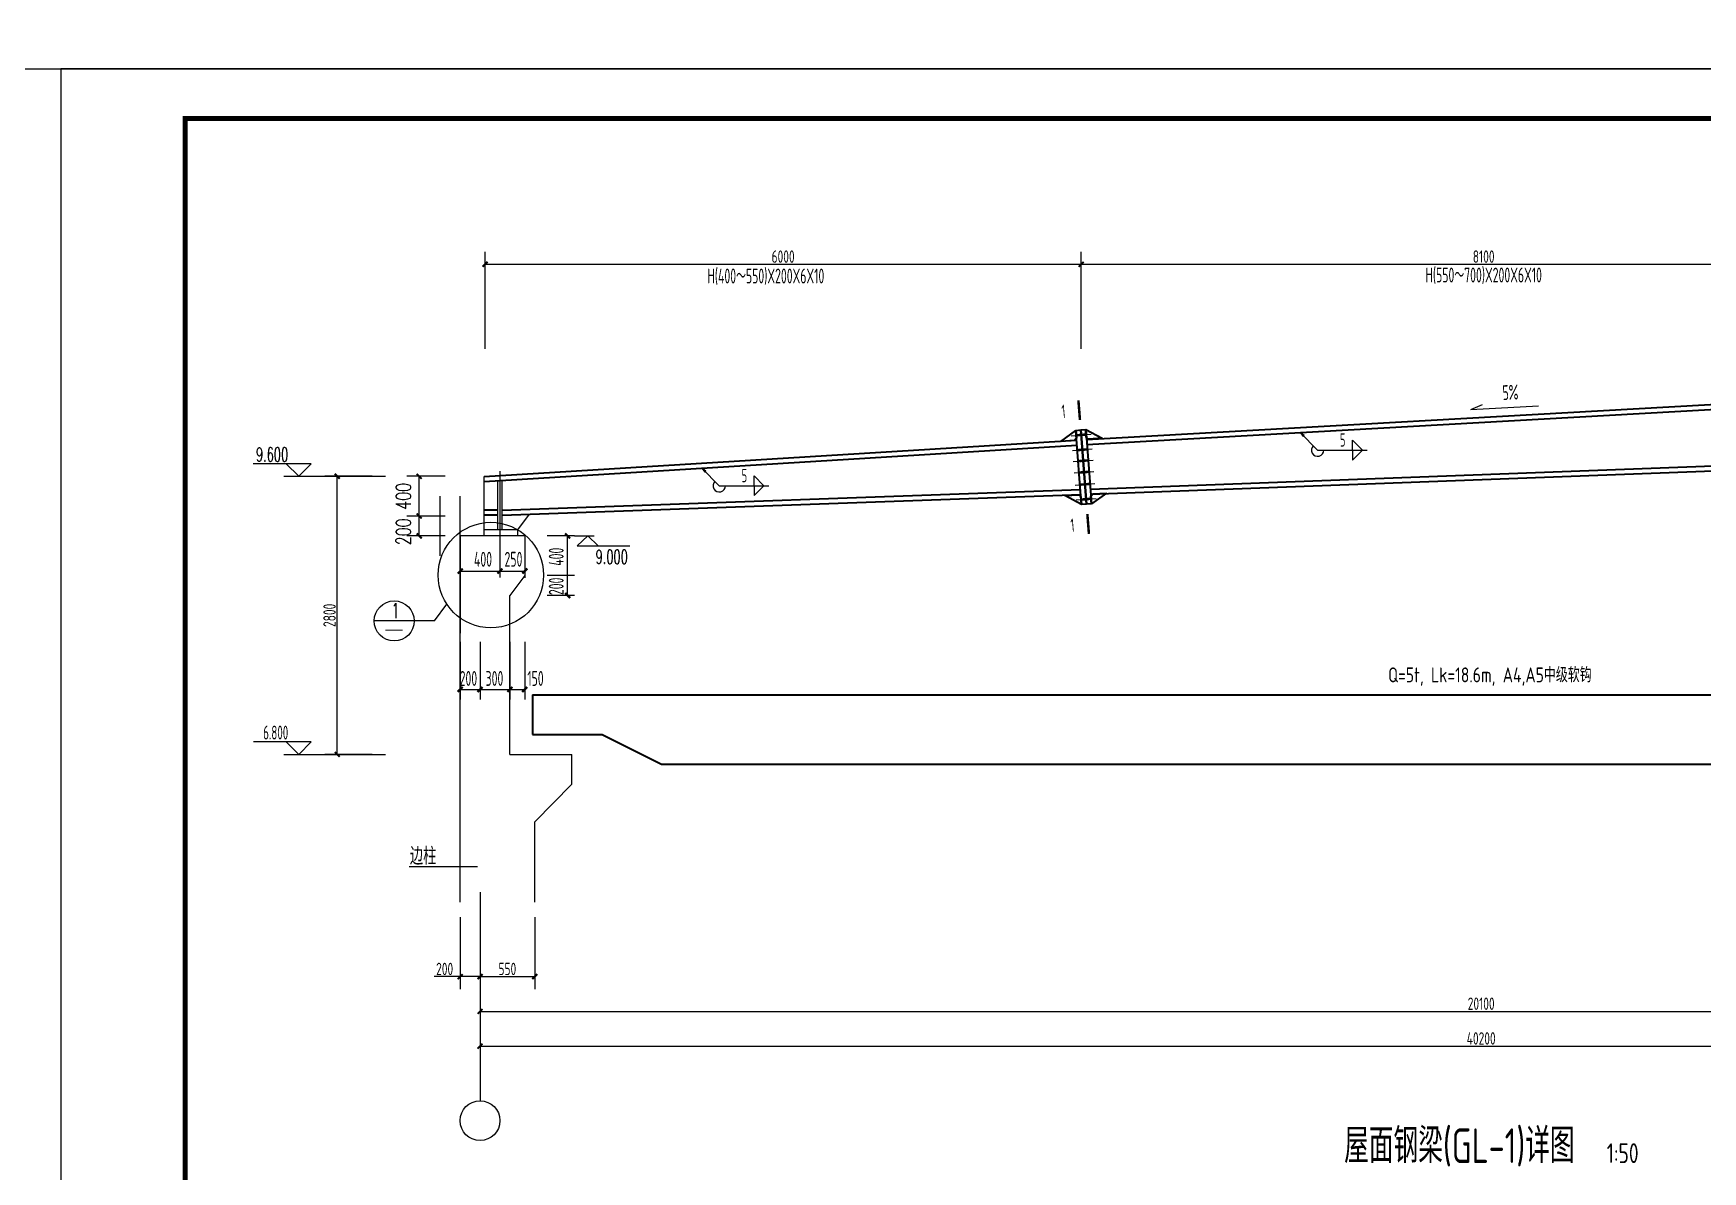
# Model space of a CAD drawing. Extents: x 2025205 to 2402328, y -557483 to 329036.
# Drawn here: x 2088023 to 2121620, y -279555 to -256634 of the extents above; entities that cross this region are included whole.
import ezdxf
from ezdxf.enums import TextEntityAlignment as Align

# ---------------------------------------------------------------- set-up
doc = ezdxf.new("R2010")
doc.units = 0
doc.header["$LTSCALE"] = 1500
doc.header["$MEASUREMENT"] = 0
doc.linetypes.add('6', pattern=[0, 0, 0, 0, 0])
for name, color, linetype in [('10', 7, 'Continuous'), ('11', 3, 'Continuous'), ('111', 253, '6'), ('3', 4, 'Continuous'), ('46', 7, 'Continuous'), ('PUB_TITLE', 4, 'Continuous'), ('尺寸标注', 253, 'Continuous'), ('焊缝标注', 253, 'Continuous')]:
    doc.layers.add(name, color=color, linetype=linetype)
for name, color, linetype, lineweight in [('112', 9, 'Continuous', 18), ('114', 2, 'Continuous', 18), ('14', 2, 'Continuous', 35), ('字符串标注', 9, 'Continuous', 18), ('查找字符', 1, 'ByLayer', 18), ('楼层标高', 9, 'Continuous', 18)]:
    doc.layers.add(name, color=color, linetype=linetype, lineweight=lineweight)
doc.layers.add('2', color=7, linetype='Continuous', lineweight=35, true_color=0x555555)
doc.styles.add('_SIMPLEX', font='SIMPLEX.shx', dxfattribs={"width": 0.8, "bigfont": 'tssdchn.shx'})
doc.styles.add('_TCH_DIM_T3', font='SIMPLEX.shx', dxfattribs={"width": 0.705882, "bigfont": 'GBCBIG.shx'})
doc.styles.add('DIM_FONT', font='SIMPLEX.shx', dxfattribs={"width": 0.8})
doc.styles.add('FromPkpm', font='Pkpmeng', dxfattribs={"width": 0.7, "bigfont": 'hztxt'})
doc.styles.get("Standard").update_dxf_attribs({"font": 'TSSDENG', "width": 0.7, "bigfont": 'TSSDCHN'})
doc.styles.add('TSSD_DIMENSION', font='tssdeng.shx', dxfattribs={"width": 0.8, "bigfont": 'tssdchn.shx'})
doc.dimstyles.new('_TCH_ARCH&&100', dxfattribs={"dimtxt": 297.5, "dimasz": 100, "dimexe": 250, "dimexo": 300, "dimgap": 100, "dimtad": 1, "dimdec": 0, "dimzin": 0, "dimdsep": 46, "dimtxsty": '_TCH_DIM_T3', "dimblk": 'ARCHTICK', "dimcen": 0.09, "dimclrt": 7, "dimazin": 2, "dimtfac": 1, "dimtdec": 0, "dimtix": 1, "dimtmove": 2, "dimatfit": 3, "dimfxl": 1, "dimtolj": 1, "dimtzin": 0, "dimarcsym": 0})
doc.dimstyles.new('Pkpm_1.00', dxfattribs={"dimtxt": 250, "dimasz": 100, "dimexe": 250, "dimexo": 0.0625, "dimgap": 30, "dimtad": 1, "dimdec": 0, "dimrnd": 5, "dimzin": 0, "dimdsep": 46, "dimtxsty": 'FromPkpm', "dimblk1": 'ARCHTICK', "dimblk2": 'ARCHTICK', "dimsah": 1, "dimcen": 0.09, "dimadec": 0, "dimazin": 0, "dimtfac": 1, "dimtdec": 0, "dimtix": 1, "dimtmove": 2, "dimatfit": 1, "dimfxl": 1, "dimtolj": 1, "dimtzin": 0, "dimarcsym": 0})

# ---------------------------------------------------------------- blocks, each defined once
blk = doc.blocks.new('_ArchTick')
at = {"color": 0, "linetype": 'ByBlock', "const_width": 0.4}
blk.add_lwpolyline([(-0.5, -0.5), (0.5, 0.5)], dxfattribs=at)
blk = doc.blocks.new('*D130')
at = {"layer": 'Defpoints', "color": 0, "linetype": 'Continuous', "transparency": 16777216}
for p in [(2096613, -274128), (2097013, -274128), (2097013, -275628)]:
    blk.add_point(p, dxfattribs=at)
at = {"layer": '尺寸标注', "color": 0, "linetype": 'Continuous', "lineweight": -2, "transparency": 16777216}
for p, q in [((2096613, -274428), (2096613, -275878)), ((2097013, -274428), (2097013, -275878)), ((2096613, -275628), (2096090, -275628)), ((2097013, -275628), (2096613, -275628))]:
    blk.add_line(p, q, dxfattribs=at)
at = {"layer": '尺寸标注', "color": 0, "linetype": 'Continuous', "lineweight": -2, "transparency": 16777216, "xscale": 100, "yscale": 100, "zscale": 100, "rotation": 180}
blk.add_blockref('_ArchTick', (2096613, -275628), dxfattribs=at)
at = {"layer": '尺寸标注', "color": 0, "linetype": 'Continuous', "lineweight": -2, "transparency": 16777216, "xscale": 100, "yscale": 100, "zscale": 100}
blk.add_blockref('_ArchTick', (2097013, -275628), dxfattribs=at)
at = {"layer": '尺寸标注', "color": 0, "linetype": 'Continuous', "lineweight": 18, "transparency": 16777216, "insert": (2096301, -275473), "char_height": 250, "attachment_point": 5, "style": 'FromPkpm'}
blk.add_mtext('\\A1;200', dxfattribs=at)
blk = doc.blocks.new('*D131')
at = {"layer": 'Defpoints', "color": 0, "linetype": 'Continuous', "transparency": 16777216}
for p in [(2097013, -274128), (2098113, -274128), (2098113, -275628)]:
    blk.add_point(p, dxfattribs=at)
at = {"layer": '尺寸标注', "color": 0, "linetype": 'Continuous', "lineweight": -2, "transparency": 16777216}
for p, q in [((2097013, -274428), (2097013, -275878)), ((2098113, -274428), (2098113, -275878)), ((2097013, -275628), (2098113, -275628))]:
    blk.add_line(p, q, dxfattribs=at)
at = {"layer": '尺寸标注', "color": 0, "linetype": 'Continuous', "lineweight": -2, "transparency": 16777216, "xscale": 100, "yscale": 100, "zscale": 100, "rotation": 180}
blk.add_blockref('_ArchTick', (2097013, -275628), dxfattribs=at)
at = {"layer": '尺寸标注', "color": 0, "linetype": 'Continuous', "lineweight": -2, "transparency": 16777216, "xscale": 100, "yscale": 100, "zscale": 100}
blk.add_blockref('_ArchTick', (2098113, -275628), dxfattribs=at)
at = {"layer": '尺寸标注', "color": 0, "linetype": 'Continuous', "lineweight": 18, "transparency": 16777216, "insert": (2097563, -275473), "char_height": 250, "attachment_point": 5, "style": 'FromPkpm'}
blk.add_mtext('\\A1;550', dxfattribs=at)
blk = doc.blocks.new('*D134')
at = {"layer": 'Defpoints', "color": 0, "linetype": 'Continuous', "transparency": 16777216}
for p in [(2097013, -274128), (2137313, -274128), (2137313, -276328)]:
    blk.add_point(p, dxfattribs=at)
at = {"layer": '尺寸标注', "color": 0, "linetype": 'Continuous', "lineweight": -2, "transparency": 16777216}
for p, q in [((2097013, -274428), (2097013, -276578)), ((2137313, -274428), (2137313, -276578)), ((2097013, -276328), (2137313, -276328))]:
    blk.add_line(p, q, dxfattribs=at)
at = {"layer": '尺寸标注', "color": 0, "linetype": 'Continuous', "lineweight": -2, "transparency": 16777216, "xscale": 100, "yscale": 100, "zscale": 100, "rotation": 180}
blk.add_blockref('_ArchTick', (2097013, -276328), dxfattribs=at)
at = {"layer": '尺寸标注', "color": 0, "linetype": 'Continuous', "lineweight": -2, "transparency": 16777216, "xscale": 100, "yscale": 100, "zscale": 100}
blk.add_blockref('_ArchTick', (2137313, -276328), dxfattribs=at)
at = {"layer": '尺寸标注', "color": 0, "linetype": 'Continuous', "lineweight": 18, "transparency": 16777216, "insert": (2117163, -276173), "char_height": 250, "attachment_point": 5, "style": 'FromPkpm'}
blk.add_mtext('\\A1;20100', dxfattribs=at)
blk = doc.blocks.new('*D135')
at = {"layer": 'Defpoints', "color": 0, "linetype": 'Continuous', "transparency": 16777216}
for p in [(2097013, -274128), (2137313, -274128), (2137313, -277028)]:
    blk.add_point(p, dxfattribs=at)
at = {"layer": '尺寸标注', "color": 0, "linetype": 'Continuous', "lineweight": -2, "transparency": 16777216}
for p, q in [((2097013, -274428), (2097013, -277278)), ((2137313, -274428), (2137313, -277278)), ((2097013, -277028), (2137313, -277028))]:
    blk.add_line(p, q, dxfattribs=at)
at = {"layer": '尺寸标注', "color": 0, "linetype": 'Continuous', "lineweight": -2, "transparency": 16777216, "xscale": 100, "yscale": 100, "zscale": 100, "rotation": 180}
blk.add_blockref('_ArchTick', (2097013, -277028), dxfattribs=at)
at = {"layer": '尺寸标注', "color": 0, "linetype": 'Continuous', "lineweight": -2, "transparency": 16777216, "xscale": 100, "yscale": 100, "zscale": 100}
blk.add_blockref('_ArchTick', (2137313, -277028), dxfattribs=at)
at = {"layer": '尺寸标注', "color": 0, "linetype": 'Continuous', "lineweight": 18, "transparency": 16777216, "insert": (2117163, -276873), "char_height": 250, "attachment_point": 5, "style": 'FromPkpm'}
blk.add_mtext('\\A1;40200', dxfattribs=at)
blk = doc.blocks.new('*D136')
at = {"layer": 'Defpoints', "color": 0, "linetype": 'Continuous', "transparency": 16777216}
for p in [(2094139, -265553), (2096839, -265553), (2096839, -271153)]:
    blk.add_point(p, dxfattribs=at)
at = {"layer": '尺寸标注', "color": 0, "linetype": 'Continuous', "lineweight": -2, "transparency": 16777216}
for p, q in [((2094839, -265553), (2093889, -265553)), ((2094139, -271153), (2094139, -265553)), ((2094839, -271153), (2093889, -271153))]:
    blk.add_line(p, q, dxfattribs=at)
at = {"layer": '尺寸标注', "color": 0, "linetype": 'Continuous', "lineweight": -2, "transparency": 16777216, "xscale": 100, "yscale": 100, "zscale": 100}
for p, rotation in [((2094139, -265553), 90), ((2094139, -271153), 270)]:
    blk.add_blockref('_ArchTick', p, dxfattribs=dict(at, rotation=rotation))
at = {"layer": '尺寸标注', "color": 0, "linetype": 'Continuous', "lineweight": 18, "transparency": 16777216, "insert": (2093984, -268353), "char_height": 250, "attachment_point": 5, "rotation": 90, "style": 'FromPkpm'}
blk.add_mtext('\\A1;2800', dxfattribs=at)
blk = doc.blocks.new('*D137')
at = {"layer": 'Defpoints', "color": 0, "linetype": 'Continuous', "transparency": 16777216}
for p in [(2109113, -261284), (2097113, -263284), (2109113, -263284)]:
    blk.add_point(p, dxfattribs=at)
at = {"layer": '尺寸标注', "color": 0, "linetype": 'Continuous', "lineweight": -2, "transparency": 16777216}
for p, q in [((2097113, -262984), (2097113, -261034)), ((2109113, -262984), (2109113, -261034)), ((2097113, -261284), (2109113, -261284))]:
    blk.add_line(p, q, dxfattribs=at)
at = {"layer": '尺寸标注', "color": 0, "linetype": 'Continuous', "lineweight": -2, "transparency": 16777216, "xscale": 100, "yscale": 100, "zscale": 100, "rotation": 180}
blk.add_blockref('_ArchTick', (2097113, -261284), dxfattribs=at)
at = {"layer": '尺寸标注', "color": 0, "linetype": 'Continuous', "lineweight": -2, "transparency": 16777216, "xscale": 100, "yscale": 100, "zscale": 100}
blk.add_blockref('_ArchTick', (2109113, -261284), dxfattribs=at)
at = {"layer": '尺寸标注', "color": 0, "linetype": 'Continuous', "lineweight": 18, "transparency": 16777216, "insert": (2103113, -261129), "char_height": 250, "attachment_point": 5, "style": 'FromPkpm'}
blk.add_mtext('\\A1;6000', dxfattribs=at)
blk = doc.blocks.new('*D138')
at = {"layer": 'Defpoints', "color": 0, "linetype": 'Continuous', "transparency": 16777216}
for p in [(2125313, -261284), (2109113, -263284), (2125313, -263284)]:
    blk.add_point(p, dxfattribs=at)
at = {"layer": '尺寸标注', "color": 0, "linetype": 'Continuous', "lineweight": -2, "transparency": 16777216}
for p, q in [((2109113, -262984), (2109113, -261034)), ((2125313, -262984), (2125313, -261034)), ((2109113, -261284), (2125313, -261284))]:
    blk.add_line(p, q, dxfattribs=at)
at = {"layer": '尺寸标注', "color": 0, "linetype": 'Continuous', "lineweight": -2, "transparency": 16777216, "xscale": 100, "yscale": 100, "zscale": 100, "rotation": 180}
blk.add_blockref('_ArchTick', (2109113, -261284), dxfattribs=at)
at = {"layer": '尺寸标注', "color": 0, "linetype": 'Continuous', "lineweight": -2, "transparency": 16777216, "xscale": 100, "yscale": 100, "zscale": 100}
blk.add_blockref('_ArchTick', (2125313, -261284), dxfattribs=at)
at = {"layer": '尺寸标注', "color": 0, "linetype": 'Continuous', "lineweight": 18, "transparency": 16777216, "insert": (2117213, -261129), "char_height": 250, "attachment_point": 5, "style": 'FromPkpm'}
blk.add_mtext('\\A1;8100', dxfattribs=at)
blk = doc.blocks.new('*D167')
at = {"layer": 'Defpoints', "color": 0, "transparency": 16777216}
for p in [(2095788, -265553), (2096613, -265553), (2096613, -266353)]:
    blk.add_point(p, dxfattribs=at)
at = {"layer": '尺寸标注', "color": 0, "lineweight": -2, "transparency": 16777216}
for p, q in [((2096313, -265553), (2095538, -265553)), ((2095788, -266353), (2095788, -265553)), ((2096313, -266353), (2095538, -266353))]:
    blk.add_line(p, q, dxfattribs=at)
at = {"layer": '尺寸标注', "color": 0, "lineweight": -2, "transparency": 16777216, "xscale": 100, "yscale": 100, "zscale": 100}
for p, rotation in [((2095788, -265553), 90), ((2095788, -266353), 270)]:
    blk.add_blockref('_ArchTick', p, dxfattribs=dict(at, rotation=rotation))
at = {"layer": '尺寸标注', "color": 7, "transparency": 16777216, "insert": (2095470, -265956), "char_height": 297.5, "attachment_point": 5, "rotation": 90, "style": '_TCH_DIM_T3'}
blk.add_mtext('\\A1;400', dxfattribs=at)
blk = doc.blocks.new('*D168')
at = {"layer": 'Defpoints', "color": 0, "transparency": 16777216}
for p in [(2095788, -266353), (2096613, -266353), (2096613, -266753)]:
    blk.add_point(p, dxfattribs=at)
at = {"layer": '尺寸标注', "color": 0, "lineweight": -2, "transparency": 16777216}
for p, q in [((2096313, -266353), (2095538, -266353)), ((2095788, -266753), (2095788, -266353)), ((2096313, -266753), (2095538, -266753))]:
    blk.add_line(p, q, dxfattribs=at)
at = {"layer": '尺寸标注', "color": 0, "lineweight": -2, "transparency": 16777216, "xscale": 100, "yscale": 100, "zscale": 100}
for p, rotation in [((2095788, -266353), 90), ((2095788, -266753), 270)]:
    blk.add_blockref('_ArchTick', p, dxfattribs=dict(at, rotation=rotation))
at = {"layer": '尺寸标注', "color": 7, "transparency": 16777216, "insert": (2095470, -266671), "char_height": 297.5, "attachment_point": 5, "rotation": 90, "style": '_TCH_DIM_T3'}
blk.add_mtext('\\A1;200', dxfattribs=at)

msp = doc.modelspace()

# ---------------------------------------------------------------- hatches: boundary and pattern name
at = {"layer": '焊缝标注', "transparency": 33554687}
for points in [[(2113518.6, -264671.2), (2113578.5, -264752.7), (2113599.8, -264731.5)], [(2101475.4, -265388.4), (2101535.3, -265469.9), (2101556.5, -265448.8)]]:
    msp.add_hatch(color=256, dxfattribs=at).paths.add_polyline_path(points)

# ---------------------------------------------------------------- linework, layer by layer
at = {"color": 3, "lineweight": 35, "ltscale": 100}
for p, q in [((2109218.7, -264811.6), (2125215.2, -263916.7)), ((2109226.5, -264911.3), (2125222.3, -264016.5)), ((2097099.4, -265556.1), (2109019.3, -264827.3)), ((2097099.4, -265655.8), (2109027.1, -264927)), ((2109297.3, -265810.4), (2125306.4, -265211.6)), ((2109305.1, -265910.1), (2125313.4, -265311.4)), ((2097461.8, -266233.6), (2109097.6, -265821.6)), ((2097461.8, -266333.8), (2109105.4, -265921.3)), ((2097369.4, -266233.6), (2097099.4, -266233.6)), ((2097369.4, -266333), (2097099.4, -266333))]:
    msp.add_line(p, q, dxfattribs=at)
for p, q in [((2116955.6, -264210.3, -903.5), (2117187.6, -264109.3, -903.5)), ((2116955.6, -264210.3, -903.5), (2118314.6, -264133.3, -903.5)), ((2096097, -268465.8, -903.5), (2096343.3, -268125.6, -996.1)), ((2096097, -268465.8, -903.5), (2094882.2, -268465.8, -903.5))]:
    msp.add_line(p, q)
at = {"color": 2}
for p, q in [((2097099.4, -266753.3), (2097099.4, -265556.1)), ((2097369.4, -266633.2), (2097369.4, -265639.4)), ((2097461.8, -266633.2), (2097461.8, -265633.7)), ((2097771.4, -266633.2), (2098005.3, -266314.5)), ((2097771.4, -266633.2), (2097099.4, -266633.2)), ((2097771.4, -266753.3), (2097099.4, -266753.3)), ((2097771.4, -266753.3), (2097771.4, -266633.2))]:
    msp.add_line(p, q, dxfattribs=at)
at = {"const_width": 20.2, "elevation": -903.5}
msp.add_lwpolyline([(2095453.5, -268654.2), (2095107.2, -268654.2)], dxfattribs=at)
msp.add_circle((2097230.2, -267541.7, -1055.7), 1061.9)
at = {"layer": '10', "lineweight": 35, "ltscale": 100, "const_width": 50}
for points in [[(2109056.2, -264021.9), (2109087.6, -264420.7)], [(2109268, -266713), (2109236.6, -266314.2)]]:
    msp.add_lwpolyline(points, dxfattribs=at)
at = {"layer": '11', "color": 2}
for p, q in [((2096613, -274128.3), (2096613, -266753.3)), ((2097913.6, -266753.3), (2096613, -266753.3)), ((2096613, -266753.3), (2096613, -268710.7)), ((2097913.6, -266753.3), (2097913.6, -267552.9)), ((2097913.6, -267552.9), (2097613, -267952.9)), ((2097613, -271153.3), (2097613, -267952.9)), ((2097613, -271153.3), (2097613, -267952.9)), ((2097613, -271153.3), (2098113, -271153.3)), ((2097613, -271153.3), (2098863, -271153.3)), ((2098863, -271753.3), (2098863, -271153.3)), ((2098863, -271753.3), (2098113, -272510.1, -126.1)), ((2098113, -274128.3), (2098113, -272510.1)), ((2098113, -274128.3), (2098113, -272510.1))]:
    msp.add_line(p, q, dxfattribs=at)
at = {"layer": '111'}
msp.add_line((2097413.4, -265452.3), (2097413.4, -267588.8), dxfattribs=at)
at = {"layer": '111', "lineweight": 18, "ltscale": 100}
msp.add_line((2097013, -273926.4), (2097013, -278128.3), dxfattribs=at)
at = {"layer": '112', "lineweight": 18, "ltscale": 100}
msp.add_circle((2097013, -278528.3), 400, dxfattribs=at)
at = {"layer": '114', "lineweight": 18, "ltscale": 100}
for p, q in [((2108911.8, -264735.4), (2109310.5, -264704.1)), ((2108935.3, -265034.5), (2109334.1, -265003.1)), ((2108952.8, -265256.4), (2109351.5, -265225)), ((2108970.8, -265485.7), (2109369.6, -265454.3)), ((2108990, -265729.7), (2109388.8, -265698.3)), ((2109013.6, -266028.8), (2109412.3, -265997.4))]:
    msp.add_line(p, q, dxfattribs=at)
at = {"layer": '114', "color": 1, "lineweight": 70, "ltscale": 100, "const_width": 50}
for points in [[(2109011.5, -264727.6), (2109210.8, -264711.9)], [(2109035, -265026.7), (2109234.4, -265011)], [(2109052.5, -265248.5), (2109251.8, -265232.8)], [(2109070.5, -265477.9), (2109269.9, -265462.2)], [(2109089.7, -265721.9), (2109289.1, -265706.2)], [(2109113.3, -266021), (2109312.6, -266005.3)]]:
    msp.add_lwpolyline(points, dxfattribs=at)
at = {"layer": '14', "lineweight": 35, "ltscale": 100}
for p, q in [((2108700.4, -264853.9), (2109003.6, -264627.9)), ((2109003.6, -264627.9), (2109103.3, -264620.1)), ((2109121.3, -266122.7), (2109003.6, -264627.9)), ((2109003.6, -264627.9), (2109016.2, -264787.4)), ((2109103.3, -264620.1), (2109203, -264612.2)), ((2109103.3, -264620.1), (2109220.9, -266114.8)), ((2109220.9, -266114.8), (2109103.3, -264620.1)), ((2109203, -264612.2), (2109320.6, -266107)), ((2109215.5, -264771.7), (2109203, -264612.2)), ((2109203, -264612.2), (2109537.8, -264788)), ((2108979.4, -264830.6), (2108700.4, -264853.9)), ((2109016.2, -264787.4), (2108979.4, -264830.6)), ((2109258.6, -264808.6), (2109215.5, -264771.7)), ((2109537.8, -264788), (2109258.6, -264808.6)), ((2108785.9, -265939.9), (2109065.5, -265923.6)), ((2109121.1, -266120.7), (2108785.9, -265939.9)), ((2109065.5, -265923.6), (2109108.5, -265961.2)), ((2109108.5, -265961.2), (2109121.1, -266120.7)), ((2109308.3, -265950), (2109345.1, -265907.9)), ((2109320.8, -266109.5), (2109308.3, -265950)), ((2109624.7, -265892.4), (2109320.8, -266109.5)), ((2109345.1, -265907.9), (2109624.7, -265892.4)), ((2109220.9, -266114.8), (2109121.3, -266122.7)), ((2109320.6, -266107), (2109220.9, -266114.8))]:
    msp.add_line(p, q, dxfattribs=at)
at = {"layer": '2', "lineweight": 35, "ltscale": 100}
for p, q in [((2098068.1, -269951.7), (2136290.2, -269951.7)), ((2098068.1, -269951.7), (2098068.1, -270751.7)), ((2098068.1, -270751.7), (2099468.1, -270751.7)), ((2099468.1, -270751.7), (2100668.1, -271351.7)), ((2100668.1, -271351.7), (2133710.4, -271351.7))]:
    msp.add_line(p, q, dxfattribs=at)
at = {"layer": '3'}
msp.add_circle((2095285.4, -268465.8, -903.5), 403.2, dxfattribs=at)
at = {"layer": 'PUB_TITLE', "linetype": 'ByBlock'}
msp.add_lwpolyline([(2066227.3, -257346.5), (2177677.3, -257346.5), (2177677.3, -194346.5), (2066227.3, -194346.5)], close=True, dxfattribs=at)
at = {"layer": 'PUB_TITLE'}
msp.add_lwpolyline([(2088577.3, -299346.5), (2177677.3, -299346.5), (2177677.3, -257346.5), (2088577.3, -257346.5)], close=True, dxfattribs=at)
at = {"layer": 'PUB_TITLE', "const_width": 100}
msp.add_lwpolyline([(2091077.3, -298346.5), (2176677.3, -298346.5), (2176677.3, -258346.5), (2091077.3, -258346.5)], close=True, dxfattribs=at)
at = {"layer": '尺寸标注'}
for p, q in [((2098913, -266753.3), (2098361.5, -266753.3)), ((2098776.1, -267952.9), (2098776.1, -266753.3)), ((2098913, -266753.3), (2099307.1, -266753.3)), ((2099182, -266753.3), (2098970.9, -266956.4)), ((2099393.7, -266956.4), (2099182, -266753.3)), ((2096613, -266986), (2096613, -267599)), ((2097913.6, -266986), (2097913.6, -267599)), ((2098970.9, -266956.4), (2100025.9, -266956.4)), ((2096613, -267462.1), (2097913.6, -267462.1)), ((2098913, -267552.9), (2098361.5, -267552.9)), ((2098913, -267952.9), (2098361.5, -267952.9)), ((2096613, -268886.2), (2096613, -270046.2)), ((2097013.2, -268886.2), (2097013.2, -270046.2)), ((2097013.2, -268886.2), (2097013.2, -270046.2)), ((2097613, -268886.2), (2097613, -270046.2)), ((2097912.6, -268886.2), (2097912.6, -270046.2)), ((2096613, -269844.6), (2096814.6, -269844.6)), ((2096814.6, -269844.6), (2097912.6, -269844.6))]:
    msp.add_line(p, q, dxfattribs=at)
at = {"layer": '尺寸标注', "const_width": 45.4}
for points in [[(2098725.7, -266702.9), (2098826.5, -266803.7)], [(2096562.6, -267512.5), (2096663.4, -267411.7)], [(2097363, -267512.5), (2097463.8, -267411.7)], [(2097863.2, -267512.5), (2097964, -267411.7)], [(2098725.7, -267902.5), (2098826.5, -268003.3)], [(2096562.6, -269895), (2096663.4, -269794.2)], [(2096962.8, -269895), (2097063.6, -269794.2)], [(2096962.8, -269895), (2097063.6, -269794.2)], [(2097562.6, -269895), (2097663.4, -269794.2)], [(2097862.2, -269895), (2097963, -269794.2)]]:
    msp.add_lwpolyline(points, dxfattribs=at)
at = {"layer": '查找字符'}
for p, q in [((2096213, -267153.3), (2096213, -265953.3)), ((2096613, -267153.3), (2096613, -265953.3))]:
    msp.add_line(p, q, dxfattribs=at)
at = {"layer": '楼层标高', "lineweight": 18, "ltscale": 100}
for p, q in [((2093613, -265303.3), (2092444, -265303.3)), ((2093363, -265553.3), (2093113, -265303.3)), ((2093363, -265553.3), (2093613, -265303.3)), ((2093063, -265553.3), (2095113, -265553.3)), ((2093613, -270903.3), (2092453.4, -270903.3)), ((2093363, -271153.3), (2093113, -270903.3)), ((2093363, -271153.3), (2093613, -270903.3)), ((2093063, -271153.3), (2095113, -271153.3)), ((2096961.3, -273416.6), (2095589.2, -273416.6))]:
    msp.add_line(p, q, dxfattribs=at)
at = {"layer": '焊缝标注', "lineweight": 18, "ltscale": 100}
for p, q in [((2113518.6, -264671.2), (2113871.2, -265025.7)), ((2113871.2, -265025.7), (2114871.2, -265025.7)), ((2114571.2, -264825.7), (2114771.2, -265025.7)), ((2114571.2, -265025.7), (2114571.2, -264825.7)), ((2114571.2, -265225.7), (2114771.2, -265025.7)), ((2114571.2, -265025.7), (2114571.2, -265225.7)), ((2101475.4, -265388.4), (2101827.9, -265743)), ((2101827.9, -265743), (2102827.9, -265743)), ((2102527.9, -265543), (2102727.9, -265743)), ((2102527.9, -265743), (2102527.9, -265543)), ((2102527.9, -265943), (2102727.9, -265743)), ((2102527.9, -265743), (2102527.9, -265943))]:
    msp.add_line(p, q, dxfattribs=at)
at = {"layer": '焊缝标注', "linetype": 'Continuous'}
for points in [[(2113518.6, -264671.2), (2113578.5, -264752.7), (2113599.8, -264731.5)], [(2101475.4, -265388.4), (2101535.3, -265469.9), (2101556.5, -265448.8)]]:
    msp.add_lwpolyline(points, close=True, dxfattribs=at)
at = {"layer": '焊缝标注', "lineweight": 18, "ltscale": 100}
for centre, start in [((2113871.2, -265025.7), 134.84026), ((2101827.9, -265743), 134.84027)]:
    msp.add_arc(centre, 125, start, 0, dxfattribs=at)

# ---------------------------------------------------------------- texts
at = {"lineweight": 25, "style": 'FromPkpm'}
for s, height, width, p in [('屋面钢梁(GL-1)详图', 700, 0.71, (2116724.3, -279382.6)), ('1:50 ', 400, 0.75, (2120101.9, -279382.6))]:
    msp.add_text(s, height=height, dxfattribs=dict(at, width=width)).set_placement(p, align=Align.CENTER)
at = {"layer": '10', "lineweight": 25, "style": 'FromPkpm', "width": 0.6}
for p in [(2108727.6, -264383.8), (2108908, -266676.1)]:
    msp.add_text('1', height=270, rotation=4.50021, dxfattribs=at).set_placement(p)
at = {"layer": '2', "color": 9, "lineweight": 25, "style": 'FromPkpm', "width": 0.8}
msp.add_text('Q=5t, Lk=18.6m, A4,A5中级软钩', height=300, dxfattribs=at).set_placement((2117338, -269701.7), align=Align.CENTER)
at = {"layer": '46', "style": '_SIMPLEX', "width": 0.6}
msp.add_text('1', height=300, dxfattribs=at).set_placement((2095232.2, -268408.8, -903.5))
at = {"layer": '字符串标注', "color": 2, "lineweight": 25, "style": 'FromPkpm', "width": 0.6}
for s, p in [('H(400～550)X200X6X10', (2101590, -261669.6)), ('H(550～700)X200X6X10', (2116042.1, -261650.2))]:
    msp.add_text(s, height=300, dxfattribs=at).set_placement(p)
at = {"layer": '尺寸标注', "width": 0.6}
for s, rotation, p in [('5%', 2.90285, (2117600, -264020.7)), ('400', 90, (2098696.3, -267354.6)), ('200', 90, (2098696.3, -267945.4))]:
    msp.add_text(s, height=300, rotation=rotation, dxfattribs=at).set_placement(p)
for s, p in [('400', (2096890.8, -267373.6)), ('250', (2097505.8, -267373.6)), ('200', (2096602.8, -269774)), ('300', (2097125.7, -269774)), ('150', (2097965.3, -269774))]:
    msp.add_text(s, height=300, dxfattribs=at).set_placement(p)
at = {"layer": '尺寸标注', "style": 'DIM_FONT', "width": 0.6}
msp.add_text('9.000', height=280, dxfattribs=at).set_placement((2099338.9, -267314.7))
at = {"layer": '楼层标高', "lineweight": 18, "ltscale": 100}
for s, height, style, width, p in [('9.600', 280, 'DIM_FONT', 0.6, (2092503, -265253.3)), ('边柱', 350, 'TSSD_DIMENSION', 0.8, (2095601.7, -273375.5))]:
    msp.add_text(s, height=height, dxfattribs=dict(at, style=style, width=width)).set_placement(p)
at = {"layer": '楼层标高', "lineweight": 25, "style": 'FromPkpm', "width": 0.6}
msp.add_text('6.800', height=280, dxfattribs=at).set_placement((2092648.8, -270853.3))
at = {"layer": '焊缝标注', "lineweight": 25, "style": 'FromPkpm', "width": 0.6}
for p in [(2114320.3, -264955.7), (2102277.1, -265673)]:
    msp.add_text('5', height=270, dxfattribs=at).set_placement(p)

# ---------------------------------------------------------------- dimensions: what is measured, and where the dimension line sits
at = {"layer": '尺寸标注', "linetype": 'Continuous', "lineweight": 18}
for base, p1, p2, text, override, picture, middle in [((2109113, -261284.4), (2097113, -263284.4), (2109113, -263284.4), '6000', {"dimexo": 300, "dimtad": 1, "dimjust": 0, "dimtih": 0, "dimtoh": 0, "dimtmove": 0, "dimatfit": 3}, '*D137', (2103113, -261129.4)), ((2125313, -261284.4), (2109113, -263284.4), (2125313, -263284.4), '8100', {"dimexo": 300, "dimtad": 1, "dimjust": 0, "dimtih": 0, "dimtoh": 0, "dimtmove": 0, "dimatfit": 3}, '*D138', (2117213, -261129.4)), ((2097013, -275628.3), (2096613, -274128.3), (2097013, -274128.3), '200', {"dimexo": 300, "dimtad": 1, "dimjust": 1, "dimtih": 0, "dimtoh": 0, "dimtix": 0, "dimtmove": 0, "dimatfit": 3}, '*D130', (2096301.3, -275473.3)), ((2098113, -275628.3), (2097013, -274128.3), (2098113, -274128.3), '550', {"dimexo": 300, "dimtad": 1, "dimjust": 0, "dimtih": 0, "dimtoh": 0, "dimtmove": 0, "dimatfit": 3}, '*D131', (2097563, -275473.3)), ((2137313, -276328.3), (2097013, -274128.3), (2137313, -274128.3), '20100', {"dimexo": 300, "dimtad": 1, "dimjust": 0, "dimtih": 0, "dimtoh": 0, "dimtmove": 0, "dimatfit": 3}, '*D134', (2117163, -276173.3)), ((2137313, -277028.3), (2097013, -274128.3), (2137313, -274128.3), '40200', {"dimexo": 300, "dimtad": 1, "dimjust": 0, "dimtih": 0, "dimtoh": 0, "dimtmove": 0, "dimatfit": 3}, '*D135', (2117163, -276873.3))]:
    dim = msp.add_linear_dim(base=base, p1=p1, p2=p2, text=text, dimstyle='Pkpm_1.00', override=override, dxfattribs=at)
    dim.commit()
    dim.dimension.update_dxf_attribs({"geometry": picture, "text_midpoint": middle})
dim = msp.add_linear_dim(base=(2094139.3, -265553.3), p1=(2096839.3, -271153.3), p2=(2096839.3, -265553.3), angle=90, text='2800', dimstyle='Pkpm_1.00', override={"dimexo": 2000, "dimtad": 1, "dimjust": 0, "dimtih": 0, "dimtoh": 0, "dimtmove": 0, "dimatfit": 3}, dxfattribs=at)
dim.commit()
dim.dimension.update_dxf_attribs({"geometry": '*D136', "text_midpoint": (2093984.3, -268353.3)})
at = {"layer": '尺寸标注'}
for base, p1, p2, text, picture, middle in [((2095788.5, -265553.3), (2096612.8, -266353.3), (2096612.8, -265553.3), '400', '*D167', (2095470.2, -265955.5)), ((2095788.5, -266353.3), (2096612.8, -266753.3), (2096612.8, -266353.3), '200', '*D168', (2095469.6, -266671.1))]:
    dim = msp.add_linear_dim(base=base, p1=p1, p2=p2, angle=90, text=text, dimstyle='_TCH_ARCH&&100', dxfattribs=at)
    dim.commit()
    dim.dimension.update_dxf_attribs({"geometry": picture, "text_midpoint": middle, "dimtype": 160})

doc.saveas('drawing.dxf')
